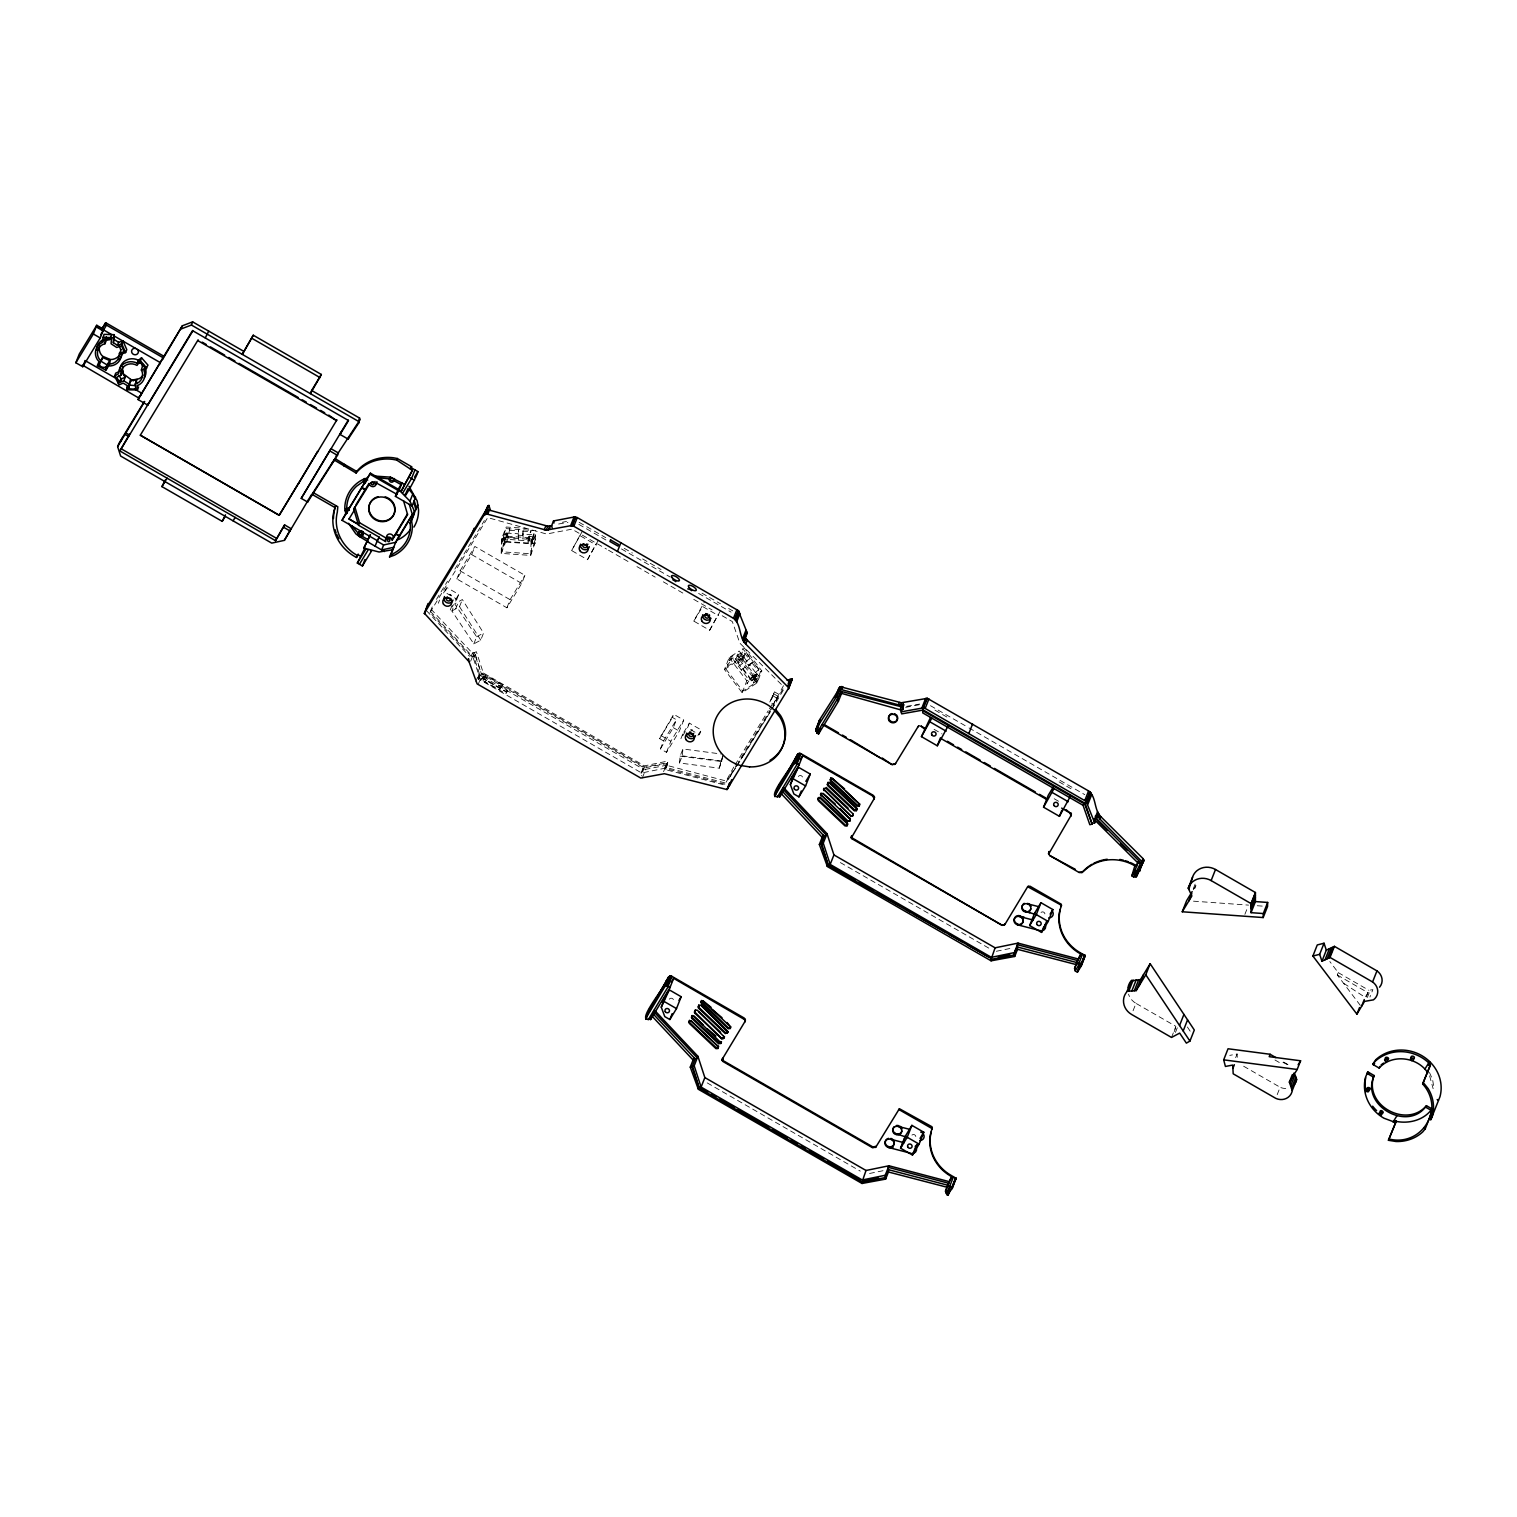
<?xml version="1.0" encoding="UTF-8"?>
<svg xmlns="http://www.w3.org/2000/svg" width="1517" height="1517" viewBox="0 0 1517 1517"><rect width="100%" height="100%" fill="white"/><g stroke="black" fill="none" stroke-linecap="round" stroke-linejoin="round"><path stroke-width="0.75" stroke-dasharray="5 3.75" d="M518.416 540.204L518.662 529.471L518.018 535.16L522.55 535.463L523.1 534.079L535.558 534.913L535.444 541.36L533.737 545.722L533.965 534.989L535.691 530.628M501.52 538.914L535.444 541.36L530.722 555.393L501.198 553.402L501.52 538.914L506.204 527.025L526.646 528.409M502.563 541.834L503.834 534.572L507.797 534.837L507.702 539.142L503.739 538.876L502.563 541.834L532.088 543.826L533.339 536.563L529.376 536.297L528.2 539.275M503.587 545.305L503.644 543.162L502.43 548.282L505.938 539.369M503.739 538.876L503.834 534.572M504.213 543.731L504.459 532.998L506.204 527.025M501.198 553.402L505.882 541.512L506.071 532.922L504.365 537.283L508.328 537.549L509.636 528.674L506.659 536.203L506.545 542.1L508.328 537.549M522.55 535.463L523.194 529.793L522.967 540.507M528.238 537.663L528.106 543.56L531.197 530.135L528.238 537.663L506.659 536.203M529.376 536.297L529.281 540.602L533.244 540.867M530.722 555.393L531.045 540.905L534.913 531.083M531.671 539.312L531.348 553.8L501.824 551.809L502.146 537.321L532.183 539.54L533.339 536.563M532.088 543.826L532.183 539.54M722.964 756.395L719.286 768.19L679.464 762.975L680.109 756.111L682.915 748.981L720.935 753.968M679.464 762.975L682.271 755.845L682.915 748.981M719.286 768.19L723.173 754.271M533.775 543.579L535.463 539.218L523.005 538.364M742.989 668.618L750.441 678.402L746.933 683.977L750.441 678.402L756.812 674.193L749.341 664.408L748.791 665.792L746.08 662.227L746.629 660.843L739.139 651.021L729.146 657.62L724.462 669.509L742.154 692.719L757.154 682.802L761.837 670.931L744.145 647.721L738.002 663.062L743.008 659.762L745.966 652.234L758.898 669.187L755.94 676.715L750.934 680.014L752.735 675.463L758.898 669.187M724.861 784.156L664.598 768.285L641.653 772.987L480.491 680.09L473.551 658.814L429.975 612.565L432.781 605.435M438.318 603.235L439.57 600.068M456.864 599.158L458.741 594.399L446.832 587.553L444.974 592.294L456.864 599.158L454.645 602.799M456.864 578.944L460.068 570.828L474.878 546.461L524.901 575.303L521.715 583.419L506.906 607.786L456.864 578.944L471.673 554.577L474.878 546.461M452.085 605.34L450.227 610.099L453.545 604.619M473.816 643.891L476.622 636.761L454.721 603.861L462.344 599.537L483.563 633.025L480.756 640.155L473.816 643.891L451.914 610.991L454.019 605.643M455.726 608.829L458.532 601.699M451.914 610.991L459.518 606.667L462.344 599.537M504.27 541.569L505.976 537.227L518.473 538.061M506.64 537.814L507.797 534.837M518.018 535.16L518.567 533.775L504.459 532.998M471.218 656.178L472.47 653.012L474.574 651.95L481.458 674.098L644.194 767.905L667.461 763.468L667.404 761.155L644.46 765.857L483.297 672.96L476.357 651.684L474.252 652.746L481.458 674.098L483.297 672.96L480.491 680.09M470.649 661.222L473.228 654.68L472.47 653.012M430.392 611.332L472.697 656.709L474.574 651.95M473.551 658.814L476.357 651.684M475.769 681.778L479.201 673.055L473.228 654.68M478.026 678.535L479.201 673.055M478.386 679.047L479.922 674.439L481.761 673.301L644.497 767.109L667.764 762.672L665.944 769.745L725.145 785.142M478.613 679.294L479.732 674.174M478.822 679.502L480.32 674.932M506.906 607.786L510.11 599.67L524.901 575.303M535.558 534.913L533.832 539.275L529.907 539.009M478.139 684.641L481.572 675.918L480.548 675.16M481.439 679.692L482.065 678.118L506.431 692.15L505.806 693.724L481.439 679.692L483.183 676.279L487.204 678.611L484.985 682.252L499.681 689.742L502.449 684.717L485.592 675.008L482.823 680.033L484.985 682.252M483.183 676.279L482.558 677.871L506.906 691.904L505.806 693.724M482.823 680.033L485.592 675.008M499.681 689.742L500.231 688.358L483.373 678.649M502.449 684.717L501.899 686.101L499.112 685.456L496.893 689.116M506.906 691.904L507.531 690.33L499.112 685.456M598.248 540.355L587.515 559.697L571.644 550.557L580.177 534.856M571.644 550.557L582.376 531.215M587.515 559.697L596.029 543.996M720.385 610.915L709.653 630.257L693.781 621.098L704.514 601.775M641.046 773.196L642.772 768.835L481.572 675.918M641.653 772.987L644.46 765.857L641.634 775.889M642.298 778.031L645.73 769.328L667.821 764.985M663.555 740.922L659.592 738.627L673.7 714.298L683.731 720.063L679.351 731.156L666.494 752.337L660.426 748.848L663.555 740.922L676.43 719.741L672.448 717.465L673.7 714.298M709.653 630.257L718.167 614.556M660.426 748.848L673.301 727.667L676.43 719.741M666.494 752.337L670.855 741.244L683.731 720.063M664.598 768.285L667.404 761.155M663.574 771.679L666.153 765.137M667.764 762.672L665.887 767.431L726.776 783.379M682.745 734.057L680.868 738.817L685.305 731.535M689.382 723.135L687.523 727.876L699.413 734.74L701.29 729.98L689.382 723.135L683.845 732.237M731.061 659.573L732.768 655.211L740.258 665.034M753.323 683.143L754.48 680.166L752.11 677.037L755.75 674.648L758.121 677.777L756.964 680.735L753.323 683.143L735.631 659.933L736.807 656.956L740.429 654.567L742.818 657.676L741.642 660.654L737.414 655.382L739.139 651.021M740.429 654.567L739.272 657.525L735.631 659.933M729.241 660.767L741.054 652.974L742.78 648.612L750.251 658.435L746.08 662.227M740.087 658.018L757.779 681.228L742.78 691.126L725.088 667.916L743.444 656.102L745.966 652.234M748.791 665.792L752.982 662L760.472 671.822L758.747 676.184L748.753 682.783M742.154 692.719L746.819 680.83L748.639 679.635L730.947 656.425L727.439 665.337L730.435 661.165L728.615 662.36M752.356 680.356L754.082 675.994M720.158 763.525L722.263 758.178M754.575 677.606L755.75 674.648M755.087 678.554L756.812 674.193M737.224 765.402L770.465 711.17M772.305 695.469L776.268 697.763L773.689 704.305L769.726 702.03L774.504 691.847L778.468 694.141L775.908 700.664L771.944 698.37L774.504 691.847M783.474 685.703L770.333 709.823L738.381 762.065M1133.066 1010.758L1135.986 1003.363A16.023 14.886 21.5 0 1 1128.496 994.128M1193.291 888.753L1195.472 883.216L1196.249 884.847L1194.789 888.545M1171.522 1037.457L1175.884 1026.364L1135.986 1003.363M1174.215 1031.636L1175.675 1027.938M1175.447 1032.432L1177.628 1026.895M1244.888 914.353L1247.808 906.957M1235.653 1057.69L1237.113 1053.993L1229.775 1055.377M1277.2 1094.648L1280.12 1087.253A11.908 11.055 21.5 0 0 1287.25 1088.353M1360.351 1005.43L1337.292 974.995L1338.241 972.625L1329.84 961.55M1366.248 997.029L1368.903 990.298L1372.866 989.634L1369.946 997.01M1367.348 997.465L1370.268 990.07M436.46 599.386L447.515 581.201M454.891 569.065L484.359 520.578M429.975 612.565L487.697 517.6L546.556 534.022L571.966 529.168L606.478 549.059M443.514 593.014L446.832 587.553M455.422 599.879L458.741 594.399M506.431 692.15L507.531 690.33M693.781 621.098L702.636 606.535L718.508 615.674M659.592 738.627L672.448 717.465M697.953 735.461L701.29 729.98M775.908 700.664L784.118 687.163M776.211 702.049L785.123 687.106M1193.253 889.777L1196.249 884.847M769.726 702.03L771.944 698.37M733.83 766.995L726.112 780.99L665.849 765.118L665.944 769.745M735.043 764.985L768.228 710.733M769.46 708.723L773.158 702.693M726.093 782.165L737.148 764.075M771.679 709.197L775.301 703.281L771.357 709.994M743.558 755.39L761.686 725.79M762.899 723.818L770.162 711.966M729.924 776.628L734.987 768.607M736.257 766.616L743.88 754.594M728.331 779.416L735.954 767.412M724.462 669.509L739.462 659.592L757.154 682.802M742.818 657.676L739.177 660.085L736.807 656.956M738.438 666.247L750.251 658.435M741.168 669.812L752.982 662M760.472 671.822L761.837 670.931M754.48 680.166L758.121 677.777M476.622 636.761L483.563 633.025M472.697 656.709L474.802 655.647L431.226 609.398M996.366 951.273L1012.256 948.03M869.544 1173.475L883.159 1170.688M905.668 707.339L919.511 704.684M558.635 524.01L567.946 522.303M562.257 522.265L566.524 521.507M906.635 706.353L919.624 704.059M645.73 769.328L642.772 768.835M506.166 528.637L533.605 530.495M509.598 530.286L518.112 530.874M522.644 531.178L531.178 531.746M505.882 541.512L535.406 543.503M1193.5 901.174L1248.529 905.118M1257.252 905.744L1263.433 906.18M682.271 755.845L722.092 761.06M680.109 756.111L720.366 761.401M1282.984 1062.393L1289.298 1065.56M930.49 705.708L967.031 726.776M969.06 727.951L1084.769 794.643M934.984 710.165L946.873 717.029M1059.094 781.881L1070.983 788.726M579.172 522.341L605.776 537.701M624.208 548.32L632.399 553.041M642.639 558.939L661.071 569.558M702.011 593.166L720.442 603.785M728.634 608.507L732.73 610.858M578.849 524.389L607.255 540.754M621.477 548.945L670.192 577.029M698.597 593.412L731.08 612.128M934.055 729.317L941.981 733.887M1054.201 798.738L1060.136 802.171M608.507 550.235L628.815 561.935M636.931 566.618L655.192 577.143M663.327 581.826L683.617 593.526M693.762 599.367L712.042 609.891M722.187 615.75L732.332 621.591L739.86 643.189L751.332 654.586M580.518 535.975L596.371 545.115M1338.241 972.625L1368.903 990.298M1337.292 974.995L1367.974 992.687L1365.129 997.352L1343.474 983.149M773.423 693.648L777.387 695.943M471.673 554.577L521.715 583.419M460.068 570.828L510.11 599.67M1283.61 1062.052L1289.374 1065.37M1274.963 1059.985L1280.746 1063.322M673.301 727.667L679.351 731.156M1243.637 1066.223L1280.12 1087.253M660.843 735.461L670.855 741.244M840.361 862.585L991.359 949.604M707.206 1082.891L860.253 1171.105M752.982 656.216L782.469 685.532M485.042 676.392L487.204 678.611M426.524 610.706L469.474 656.292M744.619 653.125L749.72 659.819M752.432 663.403L757.533 670.097M741.054 652.974L743.444 656.102M756.376 673.055L758.747 676.184M743.008 659.762L755.94 676.715M752.735 675.463L756.964 680.735M729.146 657.62L746.819 680.83M1187.394 1027.009L1190.731 1032.034M459.518 606.667L480.756 640.155M1429.45 1072.481L1432.617 1079.592L1433.774 1087.139M1429.621 1075.856L1433.148 1088.732M1237.113 1053.993L1237.284 1057.311M690.842 730.132A2.294 2.124 21.5 0 1 692.567 729.961M449.43 594.285A2.294 2.124 21.5 0 1 451.421 595.441M449.639 594.702A4.589 4.267 21.5 0 1 450.739 595.176M798.378 776.533A2.294 2.124 21.5 0 1 801.716 776.021A2.294 2.124 21.5 0 1 802 779.264M1041.041 912.419A2.294 2.124 21.5 0 1 1044.872 914.618M911.945 1135.076A2.294 2.124 21.5 0 1 915.566 1137.788M669.3 999.21A2.294 2.124 21.5 0 1 672.391 998.527A2.294 2.124 21.5 0 1 673.264 1001.485"/><path stroke-width="1.5" d="M1251.051 912.665L1251.051 903.582L1255.412 892.508L1215.496 869.506A16.023 14.886 21.5 0 0 1199.094 869.241L1197.141 870.549A16.023 14.886 21.5 0 0 1192.969 876.049L1188.247 888.241L1191.888 895.94L1182.255 911.774L1263.187 917.557L1267.548 906.483L1267.662 902.444L1255.412 901.572L1251.051 912.665L1263.301 913.537L1267.662 902.444M1255.412 901.572L1255.412 892.508M932.045 1129.103L931.647 1126.581L899.391 1108.718L875.859 1147.061L872.635 1147.781L723.021 1061.54L722.301 1059.094L745.169 1021.188L744.809 1019.708L673.624 978.313L671.216 982.295M950.476 1186.427L946.456 1192.741L947.12 1195.131L952.335 1188.039L950.476 1186.427L946.153 1193.538L945.489 1191.167L951.424 1176.528A41.149 38.209 21.5 0 1 930.869 1132.763L932.31 1127.34M1061.141 906.445L1060.421 904.72L1027.673 886.705L1029.967 886.193L1060.724 903.923L1061.483 905.497L1059.947 910.105A41.149 38.209 21.5 0 0 1080.521 953.871L1074.567 968.491L1075.231 970.88L1079.554 963.75L1081.261 966.026L1077.298 972.302L1075.231 970.88M138.559 386.949L137.383 389.907L127.011 389.831L127.087 385.47L123.18 383.118L119.084 384.863L114.552 376.121L115.728 373.144L119.805 371.267M122.934 340.832L126.783 349.612L125.608 352.57L121.398 354.144A13.122 12.174 21.5 0 1 108.579 366.014L105.868 370.129L97.24 365.768L98.984 361.653L97.24 359.472A13.122 12.174 21.5 0 1 101.753 342.823L104.028 334.347L114.287 334.688L113.339 342.671L117.454 345.326L121.777 343.809L122.934 340.832L118.629 342.349L117.454 345.326M788.764 687.846L726.984 789.561L664.37 773.708L640.781 778.069L477.115 683.864L469.037 661.734L424.362 613.247L483.733 515.571L486.616 513.941L546.234 530.154L570.601 525.735L573.843 526.285L733.488 618.31C741.434 624.245 738.741 637.178 745.757 644.061L788.764 687.846L792.158 678.839L790.054 679.009L788.176 683.769M788.119 686.575L792.158 678.839M839.811 695.639L842.163 691.809L838.408 701.309L818.554 733.963L816.904 733.014L819.73 719.608L840.57 686.784L901.307 702.769L927.342 698.332L1088.58 790.945C1096.526 796.861 1093.814 809.794 1100.849 816.677L1143.022 858.603L1143.723 861.334L1139.893 867.383M1263.187 917.557L1263.301 913.537M137.023 379.459L135.241 384.029L135.847 389.3L128.68 388.75L130.633 379.402M128.68 388.75C127.068 381.791 135.449 375.723 137.061 383.611M645.616 1018.666L665.11 986.164L668.523 986.088L669.869 987.832L650.584 1019.557L648.518 1019.026C635.376 1021.263 671.367 978.977 668.447 977.157L671.955 976.379L744.24 1018.059L745.131 1021.15M774.694 796.008L794.187 763.506L797.62 763.411L798.966 765.156L779.681 796.899L777.595 796.368C763.658 799.478 801.279 755.618 797.544 754.499L801.033 753.721L873.318 795.382L873.925 799.307L874.55 797.392M840.57 686.784L836.815 696.284L815.994 729.108L816.374 731.649M851.132 837.308L851.682 835.639L852.099 838.863L1002.301 925.351L1004.937 924.403L1027.673 886.705M874.171 798.776L873.015 796.178L802.702 755.656L800.293 759.619M1048.531 853.445L1049.157 851.454L1048.55 853.768L1049.84 855.607L1078.966 872.408L1081.905 872.692L1084.883 870.056A41.85 38.854 21.5 0 1 1134.868 865.809L1131.834 875.783L1133.749 877.073L1140.765 862.718L1095.843 817.815L1098.915 814.288M1128.041 987.757L1128.098 987.188A16.023 14.886 21.5 0 1 1131.037 980.968L1140.537 979.546L1150.151 963.712L1194.315 1030.005L1189.935 1041.098L1186.37 1043.127L1179.676 1033.096L1171.522 1037.457L1131.606 1014.456A16.023 14.886 21.5 0 1 1123.49 1000.575L1123.737 998.281A16.023 14.886 21.5 0 1 1126.676 992.061L1131.853 980.134M657.79 995.797L666.039 983.528L666.38 980.778M786.887 773.139L795.117 760.87L795.458 758.121M345.573 514.111L346.085 508.612M345.857 509.124C349.536 513.694 343.847 514.965 346.445 508.195M359.472 534.496L358.846 536.089L359.074 531.898L359.946 534.856L362.677 534.61L362.639 531.576L362.411 535.766L359.32 536.449L355.869 533.87L348.512 523.289M375.097 481.496L373.94 482.918L371.987 481.78M688.68 1022.155L691.107 1020.903L717.92 1046.275L717.958 1048.475L715.986 1048.645L689.173 1023.254L689.458 1020.277L689.495 1022.477L716.308 1047.849L718.186 1046.616M691.43 1017.376L692.207 1015.499L691.923 1018.476L718.736 1043.867L721.277 1042.577M723.381 1038.728L723.666 1036.301L697.175 1010.132L695.203 1010.303L694.938 1013.28L721.751 1038.671L724.424 1037.021M694.502 1012.579L694.957 1010.625M697.991 1007.041L699.09 1004.937L698.787 1007.345L725.6 1032.736C729.222 1030.783 728.482 1032.641 725.297 1033.532L698.484 1008.141L698.749 1005.164M700.854 1002.32L701.631 1000.443L701.347 1003.42L728.16 1028.81L730.379 1028.317L730.094 1026.44L703.281 1001.068L701.309 1001.239L728.463 1028.014L730.53 1027.142M817.777 799.497L818.535 797.62L820.507 797.449L847.32 822.821L847.358 825.02L845.386 825.191L818.573 799.8L818.232 798.416L820.204 798.245L847.017 823.617L847.036 825.798L845.083 825.988L818.27 800.597L818.535 797.62M820.564 794.301L847.832 821.19L849.785 821.019L849.767 818.839L822.954 793.448L820.564 794.301L821.323 793.391M820.583 795.117L821.038 793.144M823.56 789.124L850.828 816.013L852.782 815.824L852.763 813.643L825.95 788.271C822.878 788.821 824.224 787.323 823.579 789.921M827.068 784.365L829.496 783.113L856.309 808.504L856.346 810.685L854.374 810.855L827.561 785.484L827.846 782.507L829.799 782.336L856.612 807.708L856.65 809.888L854.697 810.078L827.865 784.687L827.846 782.507M829.932 779.643L832.359 778.392L859.172 803.782L859.21 805.963L857.238 806.134L830.425 780.762L831.126 778.202M859.437 804.105L857.56 805.356L830.747 779.966L830.709 777.785M1373.378 1077.544C1365.129 1106.481 1407.188 1128.269 1426.454 1105.684L1432.901 1109.401L1425.259 1128.819L1422.737 1131.891A38.399 35.65 21.5 0 1 1396 1141.505L1388.434 1140.291L1396.228 1121.215L1388.434 1140.291M948.599 1183.241L888.336 1167.35L888.431 1171.996L885.625 1179.107L862.016 1183.469L862.32 1181.231L878.59 1178.14M1077.696 960.583L1017.414 944.693L1017.509 949.32L1014.702 956.45L991.094 960.811L991.397 958.573L828.339 865.562L821.152 844.211L824.281 836.284L781.976 790.907M1061.179 906.294L1061.464 904.834M901.136 711.833L923.606 707.851L922.696 712.876L1083.062 805.299L1089.832 824.717L1092.126 824.091L1085.053 803.27L923.303 710.032L901.667 713.881L901.136 711.833L903.942 704.703L898.405 704.817L839.622 689.154L841.537 693.383L900.396 709.804L902.843 709.33L903.298 702.618M1071.059 815.539L1070.376 813.226L1061.653 808.106M1060.269 909.309A41.149 38.209 21.5 0 0 1080.825 953.074L1085.148 955.71L1082.626 960.451M1188.247 888.241L1188.607 887.142A16.023 14.886 21.5 0 1 1192.779 881.642L1194.732 880.315A16.023 14.886 21.5 0 1 1211.135 880.581L1251.051 903.582M490.503 510.47L488.91 505.445L427.927 605.188M649.636 1008.122L649.94 1010.587M778.714 785.465L779.036 787.911M797.316 755.58L776.23 791.798L797.544 754.499L795.117 760.87M666.039 983.528L668.238 978.256M375.495 476.129L390.324 477.153L402.005 483.013L399.18 490.143L409.969 501.179L413.724 509.674L414.35 513.58L411.562 520.71L412.34 525.792A36.92 34.284 21.5 0 1 394.496 555.165L389.528 556.948L393.51 553.534A34.967 32.464 21.5 0 0 410.386 525.735L410.007 523.251L417.782 504.858M389.528 556.948L396.677 540.128L412.074 514.813M391.083 554.407L393.87 547.258L381.658 549.95L383.63 544.963L395.842 542.271L413.762 512.651M96.14 326.857L103.023 330.839L100.217 337.969L82.752 366.716L75.85 362.753L79.282 354.03L96.766 325.283L102.208 328.43L101.582 330.004L105.678 322.704L163.874 356.248L138.142 399.597L147.737 405.134L192.887 330.82L348.531 420.55L340.092 434.469L348.133 439.096L358.808 422.864L359.605 418.104L311.649 390.476L321.357 374.471L253.263 335.219L242.284 354.371L253.263 335.219M75.85 362.753L93.333 333.987L96.766 325.283M82.752 366.716L84.857 361.368M102.132 329.094L102.758 327.501M102.758 342.463L103.914 339.486L102.909 339.846A13.122 12.174 21.5 0 0 96.576 350.275M109.945 359.472C111.632 370.85 94.775 368.764 100.748 360.781A11.074 10.278 21.5 0 1 102.777 344.53L104.995 343.733L106.797 339.163M98.87 365.009L102.606 357.538L109.565 360.458L105.545 368.384M101.184 361.103L102.985 356.552M110.532 337.589L111.708 334.612L103.592 329.929M113.339 342.671L114.287 334.688M113.187 339.106L114.363 336.129L122.668 340.927L121.493 343.904M105.792 367.91L107.195 364.345M105.868 370.129L107.517 366.223L106.361 369.181M121.91 344.131L123.086 341.173L160.328 362.639L159.702 364.213M108.162 364.023L108.56 364.08A11.074 10.278 21.5 0 0 119.369 354.087L121.17 349.536M125.608 376.273L123.806 380.843L119.71 382.531L116.619 377.316L121 375.135L122.801 370.565M118.288 383.327L119.464 380.369M119.71 382.531L121.113 378.966L125.209 377.278L122.612 372.898L122.593 369.238A10.998 10.221 21.5 0 1 122.915 366.583M120.203 382.284L121.607 378.719M123.73 375.439L123.01 371.912M127.03 388.371L128.205 385.413M130.424 380.464L139.071 378.738A10.998 10.221 21.5 0 0 142.996 375.097M114.552 376.121L118.554 373.713A13.255 12.307 21.5 0 1 134.918 362.279L137.175 363.227L138.35 360.269L141.555 357.803L147.983 365.123L144.324 371.381A13.255 12.307 21.5 0 1 138.426 385.147L137.194 385.602L137.383 389.907M127.011 389.831L128.186 386.854M137.175 363.227L140.379 360.762L141.555 357.803M133.249 380.919L133.648 379.933M142.807 366.374L141.081 362.582M136.075 380.653L136.454 379.667M142.503 365.673L142.845 364.782L141.365 370.034L142.181 371.855A10.998 10.221 21.5 0 1 137.27 383.289L135.241 384.029M144.058 370.793L145.499 368.403A13.255 12.307 21.5 0 1 144.324 377.809M192.621 330.459L119.881 450.966L275.525 540.678L284.608 524.92L290.999 528.618L284.381 540.355L271.733 543.124L120.62 456.029L117.643 446.662L118.895 443.495L144.115 401.872M120.829 441.39L122.081 438.223M138.142 399.597L139.412 396.449M117.643 446.662L144.703 401.436M141.081 394.78L141.707 393.187L134.406 388.978M119.881 450.966L129.609 434.127M147.737 405.134L148.363 403.56M162.622 359.415L182.381 325.776L192.64 321.869L243.535 351.204M140.322 435.208L279.261 515.306L140.322 435.208L198.139 339.808M181.149 328.942L191.407 325.036L192.64 321.869M208.72 331.142L205.25 337.95M225.256 516.33L222.203 521.355L161.94 486.616L165.22 480.093M222.203 521.355L225.483 514.832M311.649 390.476L310.397 393.643L321.357 374.471M298.735 483.24L317.717 451.421L279.261 515.306M275.525 540.678L284.608 524.92M284.381 540.355L311.402 494.751M301.238 498.372L330.934 448.672L338.405 452.976L337.457 455.347L307.648 502.051L301.238 498.372L348.265 420.152M328.772 415.108L336.622 420.607L197.817 340.604M307.648 502.051L308.577 499.681M312.521 494.144L313.128 492.551L337.798 506.735L337.324 512.12A41.149 38.209 21.5 0 0 353.366 553.003L357.595 555.696L358.221 554.103L356.514 557.479A42.893 39.821 21.5 0 1 335.048 507.607L312.009 494.333L334.062 459.898L356.078 473.001A42.173 39.158 21.5 0 1 392.543 459.329L396.677 460.068L412.396 470.365L401.171 491.28L399.18 490.143L395.406 496.343L412.112 505.976L415.544 497.254M340.092 434.469L341.022 432.08M332.09 463.576L332.716 462.002M333.437 461.49L334.062 459.898M348.133 439.096L349.081 436.725M358.808 422.864L359.605 418.104M343.847 465.947L344.473 464.373L334.688 458.324M335.048 507.607L335.674 506.033A42.893 39.821 21.5 0 0 333.475 518.53M356.078 473.001L356.704 471.427A42.173 39.158 21.5 0 1 393.168 457.736L397.302 458.494L411.6 466.724L410.974 468.317M375.116 546.177L377.297 540.64L342.102 520.35L342.728 518.757L370.432 473.19L398.212 489.214L395.406 496.343M345.497 512.348L346.123 510.774M345.857 512.803L346.483 511.229M346.331 513.163L346.957 511.589M345.231 510.717L348.626 507.702L349.384 510.338M346.881 513.41L347.507 511.817M349.005 518.985L358.126 524.237L349.005 518.985L354.106 510.603M342.102 520.35L370.432 473.19M358.543 525.261L353.802 509.257L354.807 506.716L359.529 522.72L358.543 525.261L379.345 537.265L377.088 541.19L383.63 544.963M353.802 509.257L369.427 484.056A3.432 3.186 21.5 0 0 373.58 486.578A3.432 3.186 21.5 0 0 376.026 482.785L397.283 494.504M358.164 534.534L359.434 531.462M358.24 535.103L358.865 533.51M358.221 533.984L359.889 531.14M358.486 535.634L359.112 534.041M359.264 532.714L360.439 530.931M359.946 534.856L359.32 536.449L368.593 542.081M359.813 532.524L361.615 530.988M359.87 536.677L360.496 535.084M362.013 533.15L362.165 531.215M360.458 536.771L361.084 535.179M361.046 536.715L361.672 535.141M362.373 533.605L362.999 532.031M361.596 536.525L362.222 534.932M362.62 534.136L363.246 532.562M363.322 533.112L362.051 536.203L367.569 539.369M362.411 535.766L363.265 533.662M396.677 460.068L397.302 458.494M371.608 550.842L362.411 565.993L357.329 563.054L364.971 548.016M392.334 549.799L379.079 552.017L363.815 548.073L370.413 534.724L363.815 548.073L365.787 549.211L357.329 563.054M362.411 565.993L364.99 559.451M401.171 491.28L412.396 470.365M410.424 469.227L411.6 466.724M414.937 469.872L411.505 478.595L402.82 492.873M408.111 488.455C397.833 510.167 417.725 475.447 417.915 471.597L411.05 467.634M379.136 537.814L385.735 541.645A3.432 3.186 21.5 0 1 387.575 537.208A3.432 3.186 21.5 0 1 392.069 539.73L407.485 513.865M392.126 540.242L407.618 514.623L403.484 500.61M409.969 501.179L412.776 494.049L409.287 489.707M424.381 613.475L428.078 603.501M424.419 613.683L427.851 604.98M470.706 536.999L474.138 528.276M483.733 515.571L487.621 506.261M484.473 514.718L488.209 505.787M485.118 514.32L488.55 505.597M485.478 514.168L488.91 505.445M485.838 514.054L487.393 510.091L489.365 510.129L547.789 526.19L551.638 525.678L553.515 520.938L574.033 517.013L577.275 517.581L738.267 610.592L747.274 632.968L743.842 641.672M486.217 513.979L487.791 510.015M486.616 513.941L488.171 509.977M487.014 513.941L488.569 509.996M487.791 514.092L489.365 510.129M467.919 660.255L468.544 658.662L469.037 661.734M544.243 529.831L545.817 525.868M546.234 530.154L547.789 526.19M548.206 530.002L549.761 526.039L549.95 528.144M570.601 525.735L574.033 517.013M571.7 525.659L575.133 516.937M571.985 525.678L575.417 516.975M572.25 525.716L575.683 517.013M573.843 526.285L577.275 517.581M617.457 551.448L620.889 542.726M733.488 618.31L736.921 609.606M734.835 619.315L738.267 610.592M735.119 619.6L738.551 610.877M735.404 619.903L738.836 611.199M735.65 620.225L739.082 611.522M735.878 620.567L739.31 611.844M736.598 622.008L740.031 613.285M742.515 638.96L745.947 630.238M743.33 640.8L746.762 632.077M743.577 641.236L747.009 632.532M744.107 642.108L745.397 637.709M744.411 642.506L745.681 638.145M745.757 644.061L747.312 640.098L745.966 638.562M726.984 789.561L729.544 783.019M727.364 789.162L729.924 782.62M729.146 786.223L731.725 779.681M645.673 1019.102L649.371 1009.374M645.73 1019.31L648.536 1012.18M650.584 1019.557L653.713 1011.649M664.787 986.695L668.845 976.664M665.356 985.974L669.376 976.303M665.925 985.671L669.68 976.171M666.247 985.576L670.002 976.076M666.57 985.538L670.324 976.019M666.911 985.519L670.666 976.019M775.054 711.075L775.68 709.482L780.497 715.474A36.199 33.602 21.5 0 1 770.029 760.301M667.252 985.557L670.988 976.038M667.575 985.633L671.329 976.114M668.201 985.898L671.898 976.36M661.279 1007.212L665.337 996.916L662.019 1002.377L662.645 1000.803L669.281 989.861L681.171 996.726L676.506 1008.596L669.85 1019.538L664.787 1016.618L661.279 1007.212L669.281 989.861M787.93 685.987L789.485 682.024L747.312 640.098M669.869 987.832L673.624 978.313M788.669 687.277L789.485 682.024M788.404 689.23L792.177 679.426M669.85 1019.538L672.202 1013.603M774.808 796.653L778.449 786.716M691.657 1018.154L691.904 1016.295L693.857 1016.125L721.125 1043.013L719.058 1043.07L691.809 1016.978M691.107 1020.903L717.92 1046.275M694.483 1011.782L695.203 1010.303M694.672 1012.958L694.748 1011.384M694.9 1011.099L695.544 1010.075M779.681 796.899L782.791 788.973L826.386 835.222L822.157 837.346L781.274 793.675M694.938 1013.28L694.976 1012.161M693.857 1016.125L702.959 1024.734M793.865 764.037L797.942 754.006M794.434 763.298L798.454 753.627M795.022 763.013L798.757 753.494M795.325 762.918L799.08 753.418M795.667 762.861L799.402 753.361M727.231 1031.162L700.721 1004.994L727.496 1031.484M795.989 762.861L799.743 753.361M796.33 762.899L800.085 753.38M796.672 762.956L800.407 753.456M703.281 1001.068L711.037 1007.307M797.278 763.222L800.976 753.702M790.357 784.554L794.415 774.258L791.097 779.719L791.722 778.145L798.359 767.204L810.268 774.068L805.584 785.939L798.928 796.88L793.865 793.96L790.357 784.554L798.359 767.204M798.966 765.156L802.702 755.656M815.729 729.886L819.73 719.608M815.729 730.417L819.445 720.651M815.881 730.947L819.54 721.182M816.013 731.213L819.768 721.694M818.554 733.963L820.811 728.255M712.213 1009.507L722.016 1017.717M835.09 697.687L838.825 688.187M835.545 697.099L839.565 687.334M862.016 1183.469L698.351 1089.282L690.273 1067.134L694.028 1057.633M836.132 696.625L839.868 687.125M836.455 696.436L840.209 686.936M840.001 689.04L840.93 686.67M840.38 688.965L841.309 686.594M949.263 1185.611L888.393 1169.664L885.264 1177.59L861.997 1182.027L699.261 1088.22L692.074 1066.868L695.184 1058.942L652.879 1013.584M840.778 688.946L841.707 686.556M707.263 1028.81L715.967 1035.94M841.177 688.946L842.106 686.575M798.928 796.88L801.279 790.945M841.954 689.078L842.883 686.708M952.145 1176.87L949.225 1181.648L888.962 1165.777L885.226 1175.277L862.282 1179.979L701.101 1087.082L694.179 1065.806L697.915 1056.306L654.339 1010.057M690.273 1067.134L692.378 1066.072L699.261 1088.22L701.101 1087.082L704.855 1077.582L697.915 1056.306M717.958 1048.475L718.66 1046.199M720.67 1041.496L720.935 1041.819M721.751 1038.671L695.241 1012.503M722.13 1038.842L724.026 1037.704M720.708 1043.677L721.485 1041.819M723.666 1036.301L724.102 1037.021M723.969 1038.178L724.481 1036.623M820.754 795.496L820.83 793.922M727.25 1033.342L728.027 1031.484M730.094 1026.44L727.041 1022.477M821.019 795.818L821.057 794.699M823.75 790.3L823.826 788.726M730.113 1028.621L730.891 1026.762M822.954 793.448L835.222 803.991M824.015 790.622L824.053 789.504M831.961 778.24L844.59 788.878M722.054 1059.966L722.604 1058.297L723.325 1060.743L872.958 1146.985L876.162 1146.283L875.48 1147.516M722.13 1060.421L722.395 1059.397M722.32 1060.857L722.528 1059.852M744.961 1019.974L745.131 1018.912M745.435 1019.765L744.847 1021.965L745.397 1020.638M991.094 960.811L827.429 866.605L819.351 844.476L823.105 834.976M820.868 844.229L823.105 838.541M1081.242 954.212L1078.322 958.991L1018.04 943.119L1014.304 952.619L991.359 957.322L830.178 864.425L823.257 843.149L827.012 833.648L783.417 787.399M845.765 791.097L859.172 803.782M819.351 844.476L821.456 843.414L828.339 865.562L830.178 864.425L833.933 854.924L827.012 833.648M847.832 821.19L821.323 795.022M848.231 821.361L850.051 820.716M847.036 825.798L847.813 823.94M849.767 818.839L840.02 808.523M850.828 816.013L824.319 789.826M850.013 819.161L850.07 818.042M851.227 816.184L853.047 815.52M849.463 821.247L850.108 820.223M852.763 813.643L853.028 813.984M856.346 810.685L857.105 808.826M898.405 704.817L899.334 702.447M859.21 805.963L859.968 804.105M879.841 757.628L850.373 739.67M901.307 702.769L900.396 709.804M851.284 837.991L874.247 798.511M851.397 838.199L851.473 836.739M852.099 838.863L851.72 837.403M874.039 797.316L874.209 796.254M874.209 797.885L874.456 796.804M918.468 725.998L895.182 764.113L891.655 764.435L882.135 757.969M892.375 764.739L895.637 763.563M894.575 764.53L895.201 763.544M921.938 707.851L925.673 698.351M923.038 707.775L926.792 698.275M923.322 707.813L927.342 698.332M1092.43 823.295L1094.667 822.916L1086.172 801.431L925.18 708.42L928.935 698.92M918.392 726.662L919.207 725.676M924.574 729.089L920.8 725.941L924.877 728.293M948.504 725.259L937.297 745.776L921.445 736.636L930.547 717.465M921.445 736.636L931.855 718.091M937.297 745.776L940.426 737.85M968.813 733.564L972.549 724.064M888.962 1165.777L866.017 1170.479L862.32 1181.231M898.595 1109.363L932.121 1128.629M907.375 1137.541L895.295 1133.427A4.589 4.267 21.5 0 1 894.253 1126.619M893.342 1141.315A4.589 4.267 21.5 0 0 887.123 1139.532A4.589 4.267 21.5 0 0 885.549 1145.335A4.589 4.267 21.5 0 0 891.768 1147.136L892.698 1146.473A4.589 4.267 21.5 0 0 893.816 1142.358L893.703 1140.594A4.589 4.267 21.5 0 0 890.877 1138.414M901.155 1128.686L901.477 1127.889A4.589 4.267 21.5 0 0 899.733 1126.126M900.567 1148.198L905.251 1136.309L911.888 1125.367L923.796 1132.232L919.112 1144.121L912.457 1155.044L900.567 1148.198L907.204 1137.257L911.888 1125.367M900.927 1147.592L905.611 1135.721M1070.623 795.818L1059.435 816.336L1043.563 807.196L1048.247 795.306L1053.784 786.204M1043.563 807.196L1053.993 788.65M1001.713 925.105L852.421 838.086M1002.301 925.351L1004.937 924.403M912.457 1155.044L916.363 1145.145M914.41 1151.858L917.52 1143.932M1018.04 943.119L995.095 947.822L991.094 959.37L1014.342 954.933L1017.471 947.006L1078.359 962.954M1004.33 925.048L1004.88 924.062M1027.635 887.18L1028.279 886.137M1021.775 923.815A4.589 4.267 21.5 0 0 1022.894 919.7L1022.42 918.657A4.589 4.267 21.5 0 0 1016.2 916.856A4.589 4.267 21.5 0 0 1014.626 922.677A4.589 4.267 21.5 0 0 1020.846 924.46L1021.946 923.417A4.589 4.267 21.5 0 0 1023.046 919.302L1022.591 918.259A4.589 4.267 21.5 0 0 1019.803 916.154L1019.955 915.756A4.589 4.267 21.5 0 0 1014.437 918.6A4.589 4.267 21.5 0 0 1017.717 923.986L1017.566 924.384A4.589 4.267 21.5 0 0 1021.017 924.062M1059.435 816.336L1061.767 810.4M1036.452 914.884L1024.373 910.75A4.589 4.267 21.5 0 1 1024.259 903.317M1029.815 912.76L1025.321 911.622L1029.967 912.362M1048.626 854.09L1071.116 815.312M1048.74 854.393L1048.854 852.971M1049.84 855.607L1075.401 869.374M1025.17 912.02A4.589 4.267 21.5 0 0 1028.602 911.717L1029.531 911.053A4.589 4.267 21.5 0 0 1030.65 906.938L1030.403 905.63M1013.792 954.686L1016.049 948.997M1069.845 812.828L1066.072 809.661M1070.376 813.226L1070.812 816.108L1071.419 813.814M1070.926 814.003L1071.097 812.922M1034.329 913.651L1040.965 902.71L1052.874 909.574L1048.19 921.445L1041.534 932.386L1029.645 925.541L1034.689 913.044M1029.645 925.541L1036.301 914.599L1040.965 902.71M1084.845 800.445L1088.58 790.945M1086.172 801.431L1089.927 791.931M1086.475 801.716L1090.211 792.215M1090.476 792.519L1086.741 802.038L1083.062 805.299M1086.987 802.341L1090.742 792.841M1087.234 802.683L1090.97 793.182M1087.936 804.124L1091.69 794.624M1041.534 932.386L1043.886 926.451M1043.487 929.2L1046.616 921.274M945.489 1191.167L949.225 1181.648M949.471 1186.882L953.529 1176.585M1093.871 821.076L1097.606 811.576M1061.085 905.478L1061.236 904.379M947.973 1195.093L949.471 1191.281M948.106 1195.036L956.089 1178.538L951.747 1175.732A41.149 38.209 21.5 0 1 931.173 1131.966M1094.667 822.916L1098.422 813.415M1093.719 818.971L1137.959 862.945L1142.889 862.547L1099.92 819.066L1097.72 816.241L1098.668 813.852M952.012 1187.261L955.615 1177.628M952.278 1187.716L955.862 1177.894M1098.27 817.094L1099.199 814.724M952.183 1188.683L956.07 1178.368M1098.573 817.511L1099.503 815.141M1099.92 819.066L1100.849 816.677M1078.966 872.408L1082.55 871.744L1085.186 869.26A41.85 38.854 21.5 0 1 1092.183 864.197M1074.567 968.491L1078.322 958.991M1078.549 964.224L1082.607 953.928M1079.554 963.75L1077.487 963.712M1077.81 970.52L1080.18 964.755M1077.677 971.904L1080.919 962.859M1080.957 964.471L1084.712 954.97M1081.204 964.736L1084.826 955.084M1081.393 965.21L1085.11 955.539M1081.261 966.026L1085.167 955.881M1133.427 874.247L1138.584 861.372L1135.588 866.283M1133.749 877.073L1137.959 869.848L1140.082 869.677L1143.761 859.892M1142.073 860.973L1143.022 858.603M1134.052 876.276L1136.005 876.959L1139.153 869.279M1136.005 876.959L1138.888 870.739M1142.737 861.978L1143.666 859.608M1136.65 876.447L1143.856 860.461M1127.491 991.227L1128.781 991.17L1133.142 980.077M1128.781 991.17L1131.853 990.923L1136.214 979.83M1134.318 990.753L1138.679 979.66M1131.853 990.923L1136.157 990.62L1140.537 979.546M1139.172 985.69L1143.534 974.597M1136.157 990.62L1145.79 974.786L1150.151 963.712M1188.816 889.379L1192.609 877.148M1182.255 911.774L1186.635 900.681L1192.153 891.598M1188.892 900.87L1191.793 893.475M1211.135 880.581L1215.496 869.506M1179.562 1025.511L1183.924 1014.418M1183.184 1030.972L1187.564 1019.879M1251.051 904.17L1255.412 893.077M1251.051 906.332L1255.412 895.258M1251.051 908.626L1255.412 897.533M1290.645 1085.831L1295.025 1074.738L1296.637 1079.383L1292.275 1090.476A11.908 11.055 21.5 0 1 1275.759 1098.346L1233.188 1073.808L1232.733 1065.067L1225.414 1066.451L1223.688 1059.852L1228.049 1048.759L1270.127 1054.277L1275.911 1057.614M1232.904 1068.404L1234.364 1064.706M1270.127 1054.277L1269.198 1056.666L1300.6 1060.781L1297.168 1069.485L1289.355 1082.133L1292.275 1090.476M1376.962 970.88L1372.582 981.973A11.908 11.055 21.5 0 1 1373.454 999.855L1364.542 1001.391L1356.919 1014.133L1312.888 956.032L1317.268 944.939L1324.038 943.233L1326.313 950.173L1321.952 961.247L1330.03 957.436L1334.41 946.343L1376.962 970.88A11.908 11.055 21.5 0 1 1379.522 987.226M1321.952 961.247L1319.657 954.326L1324.038 943.233M1325.024 959.806L1329.404 948.713M1327.185 958.782L1331.547 947.689M1329.157 957.853L1333.538 946.76M1289.355 1082.133L1292.275 1074.738M1289.81 1083.403L1293.925 1073.107M1291.498 1088.258L1295.859 1077.165M1356.919 1014.133L1359.497 1007.591M1361.697 1006.055L1364.276 999.532M1367.784 1071.874L1367.158 1073.467L1373.606 1077.165L1374.231 1075.591L1367.784 1071.874L1365.603 1077.07A38.399 35.65 21.5 0 0 1383.94 1118.2L1395.45 1122.485M1368.429 1074.188L1369.055 1072.614M1427.838 1072.841C1417.618 1056.875 1391.942 1053.519 1379.143 1068.063L1372.695 1064.346L1375.824 1059.7A38.399 35.65 21.5 0 1 1421.657 1055.548A38.399 35.65 21.5 0 1 1439.993 1096.677L1430.796 1119.698L1429.526 1118.958L1433.413 1109.06M1373.966 1065.086L1374.592 1063.493M1379.143 1068.063L1379.768 1066.47M1429.621 1061.559L1424.861 1069.125M1429.526 1118.958C1434.627 1107.391 1431.214 1093.074 1422.643 1083.991L1430.436 1064.915L1428.995 1063.133A38.399 35.65 21.5 0 0 1375.217 1061.274L1372.695 1064.346M1422.643 1083.991L1430.436 1064.915M1374.231 1075.591C1359.877 1105.514 1408.269 1132.535 1426.454 1105.684M1389.193 1139.039C1409.919 1144.273 1429.45 1130.127 1431.631 1108.68M1430.796 1119.698L1432.351 1116.076A38.399 35.65 21.5 0 0 1428.142 1088.618L1423.42 1082.74M1139.741 871.365L1140.082 869.677M100.52 360.97L106.948 364.82M668.447 977.157L647.133 1014.456L667.821 978.73L666.304 981.252M795.401 758.576L796.918 756.073M102.208 328.43L105.678 322.704M100.71 334.669L106.512 325.131M163.874 356.248L182.381 325.776M161.94 486.616L167.079 478.158M233.087 520.862L235.173 517.411M279.583 514.51L299.058 482.463M317.413 452.199L336.926 419.811M355.983 504.782L368.953 483.43M359.434 564.267L368.157 549.913M408.983 486.293L417.194 500.951L418.559 509.94A36.92 34.284 21.5 0 1 413.932 527.101M414.558 477.096L417.915 471.597M377.297 540.64L379.345 537.265M777.292 797.146L797.62 763.411M816.904 733.014L837.763 698.408L836.815 696.284M648.195 1019.822L668.523 986.088M805.83 781.35L810.268 774.068M678.971 1000.367L681.171 996.726M1050.124 914.106L1052.874 909.574M920.06 1138.357L923.796 1132.232M1131.834 875.783L1134.83 870.872L1137.655 870.644M1393.08 1122.068L1396.929 1115.735M1394.294 1122.296L1395.052 1121.025M1428.938 1065.275L1429.716 1064.005M410.007 523.251L411.562 520.71M356.514 557.479L358.164 554.786L360.136 555.924M398.212 489.214L402.005 483.013L403.977 484.17M1298.116 1064.763L1300.6 1060.781M335.94 456.389L360.06 419.697M363.53 481.344L356.533 486.236A34.967 32.464 21.5 0 0 346.729 509.067L346.767 509.276M1381.134 1064.82L1383.637 1063.057M141.365 370.034C149.349 368.915 139.886 358.695 137.004 365.407A10.998 10.221 21.5 0 0 120.791 373.789L121 375.135M826.803 865.904L828.661 864.766M697.725 1088.561L699.565 1087.424M745.131 634.106L747.274 632.968M821.152 844.211L823.257 843.149M692.074 1066.868L694.179 1065.806M1326.313 950.173L1334.41 946.343M104.578 339.96L107.214 339.012M367.588 477.855L362.62 479.656A36.92 34.284 21.5 0 0 344.795 509.01L345.174 511.267M390.779 538.516L388.599 537.89M396.677 540.128L399.104 539.256A34.967 32.464 21.5 0 0 410.443 529.471M1387.353 1060.174C1391.734 1057.728 1383.163 1055.301 1385.685 1059.7M1413.161 1059.018C1417.542 1056.572 1408.971 1054.163 1411.512 1058.544M1369.036 1090.325C1373.568 1087.348 1364.086 1085.944 1367.727 1090.116M119.236 353.252L124.072 351.754L121.588 345.857L116.733 347.488L111.082 343.771L111.462 338.898L104.882 338.708L104.995 343.733M1312.888 956.032L1319.657 954.326M998.376 957.246L1010 955.027M1095.236 816.165L1097.72 816.241M109.66 339.751L106.399 340.168L106.323 336.812M378.264 477.722L389.585 478.917M786.925 680.033L789.731 679.806M102.853 337.324L113.13 337.665M130.083 385.185L135.468 385.602M1223.688 1059.852L1297.168 1069.485M1017.509 949.32L1076.729 964.736M888.431 1171.996L947.651 1187.394M135.715 348.436L134.937 348.322A3.432 3.186 21.5 0 0 131.638 351.982A3.432 3.186 21.5 0 0 136.189 354.618A3.432 3.186 21.5 0 0 137.895 350.029L137.421 349.422M1411.644 1060.573C1417.864 1059.378 1407.814 1055.092 1411.246 1060.402M1381.134 1113.554C1386.69 1113.307 1379.124 1107.448 1380.091 1112.776M1393.839 1120.835C1406.847 1124.287 1422.339 1121.044 1431.005 1110.254L1425.828 1107.277M1027.388 903.791L1038.595 906.635M898.311 1126.448L909.517 1129.293M1019.803 916.154L1024.316 917.33M1019.633 916.552L1033.21 920.06M1017.414 924.782L1040.017 930.623A4.589 4.267 21.5 0 0 1045.042 924.498M890.555 1139.21L904.113 1142.718M888.64 1146.643L893.172 1147.819M888.336 1147.44L910.94 1153.28M923.606 707.851L925.18 708.42M114.515 339.713L118.629 342.349M138.35 360.269L136.075 359.301A13.255 12.307 21.5 0 0 119.729 370.736M393.794 480.586L401.038 484.568M130.822 379.478L124.129 374.434M128.831 383.953L123.806 380.843M1024.373 910.75L1025.473 911.224M920.743 1132.137L921.862 1132.611M895.295 1133.427L896.395 1133.882A4.589 4.267 21.5 0 0 899.828 1133.578L900.757 1132.934A4.589 4.267 21.5 0 0 901.913 1131.037M948.409 1186.389L950.154 1187.204M409.59 477.495L414.482 480.301M125.683 432.838L129.305 434.905M125.058 434.412L128.68 436.498M922.981 710.828L1084.75 804.067L1092.126 824.091M930.3 722.054L946.153 731.194M1052.438 792.614L1068.29 801.753M1330.03 957.436L1372.582 981.973M252.012 338.386L320.106 377.638M947.385 741.263L953.529 744.809M957.625 747.16L961.721 749.531M965.798 751.882L980.134 760.131M984.23 762.501L990.354 766.028M994.45 768.398L1035.371 791.988M1039.467 794.339L1045.611 797.885M940.938 738.514L1047.337 799.857M191.407 325.036L358.353 421.29M202.216 342.159L206.293 344.511M210.389 346.862L224.668 355.111M228.745 357.462L234.87 360.989M238.965 363.34L298.147 397.454M302.224 399.805L306.32 402.157M310.397 404.527L316.522 408.054M320.599 410.405L324.676 412.757M1429.166 1064.896L1428.18 1064.327L1429.678 1066.167M824.546 724.785L838.446 732.787M842.428 735.081L846.391 737.376M822.309 724.462L891.655 764.435M330.004 451.042L337.457 455.347M370.015 474.233L397.795 490.238M105.052 324.297L163.248 357.822L138.768 398.023L82.316 365.009M344.473 464.373L356.704 471.427M96.443 326.079L101.904 329.208M1437.168 1099.56L1438.438 1100.299M361.994 487.45L365.654 489.555M361.767 488L365.445 490.105M93.333 333.987L100.217 337.969M395.975 533.756L399.654 535.861M395.823 534.155L399.483 536.26M1423.989 1128.079L1425.259 1128.819M85.009 360.515L117.492 379.231M359.529 522.72L386.949 538.554M1036.301 914.599L1048.19 921.445M1393.459 1121.461L1394.445 1122.03M793.694 779.093L805.584 785.939M367.607 541.853L384.427 551.543M370.395 550.652L371.381 551.221M283.66 527.29L290.069 530.988M833.933 854.924L995.095 947.822M120.829 448.577L276.473 538.307M830.69 865.942L855.095 880.012M859.172 882.363L873.413 890.555M877.471 892.906L899.865 905.801M905.952 909.328L910.029 911.66M914.087 914.011L944.617 931.609M948.675 933.941L962.916 942.152M966.993 944.503L989.368 957.398M907.204 1137.257L919.112 1144.121M664.598 1001.751L676.506 1008.596M704.855 1077.582L866.017 1170.479M701.612 1088.599L707.718 1092.126M711.776 1094.459L715.853 1096.81M719.911 1099.161L734.152 1107.353M738.229 1109.704L768.74 1127.302M772.817 1129.634L787.039 1137.845M791.115 1140.196L797.221 1143.704M801.279 1146.056L805.356 1148.407M809.433 1150.739L823.674 1158.95M827.732 1161.301L860.291 1180.055M404.546 494.428L405.551 494.997M1136.688 866.017L1135.19 865.012A41.85 38.854 21.5 0 0 1130.298 862.547M358.448 533.472L351.622 525.622M138.445 361.748L140.74 363.473M826.253 787.475L848.041 808.087M698.711 1011.592L720.632 1032.337M1097.606 820.64L1107.448 830.425M1120.551 843.452L1127.112 849.975M655.325 1013.356L697.289 1057.899L693.079 1060.004L652.196 1016.333M140.379 360.762L146.808 368.1M1052.077 910.883L1052.627 911.565A4.589 4.267 21.5 0 1 1048.778 917.88M922.981 1133.54L923.531 1134.242A4.589 4.267 21.5 0 1 919.7 1140.556M1145.79 974.786L1189.935 1041.098M119.066 375.495L121.113 378.966M393.965 504.365L394.629 506.166A13.179 12.231 21.5 0 1 386.077 520.615L383.687 521.014A13.179 12.231 21.5 0 1 369.598 511.969L369.352 511.21A13.179 12.231 21.5 0 1 370.508 502.241L370.925 501.577A13.179 12.231 21.5 0 1 377.885 496.761M838.408 701.309L837.46 699.185L840.57 691.278L902.615 707.074L903.127 709.197M1030.802 906.54L1030.346 905.497A4.589 4.267 21.5 0 0 1027.559 903.392M901.401 1127.757L901.875 1128.819M893.665 1140.519L894.12 1141.58A4.589 4.267 21.5 0 1 893.02 1145.676L892.091 1146.34A4.589 4.267 21.5 0 1 885.587 1144.027A4.589 4.267 21.5 0 1 888.526 1138.338M412.776 494.049L414.918 498.846M414.236 500.591L416.473 508.176M409.325 504.402L412.795 516.121M119.236 345.269L120.639 349.687M413.667 502.013L415.923 509.617M121.777 343.809L125.608 352.57M553.515 520.938L554.027 522.986M551.638 525.678L552.15 527.745M122.403 371.57L122.612 372.898M393.339 537.151L393.282 536.639A3.432 3.186 21.5 0 0 389.224 534.022A3.432 3.186 21.5 0 0 386.645 537.739M1014.664 954.136L1014.702 956.45M1014.304 952.619L1014.342 954.933M885.568 1176.794L885.625 1179.107M885.226 1175.277L885.264 1177.59M695.488 735.669A4.589 4.267 21.5 0 1 689.97 738.514A4.589 4.267 21.5 0 1 686.67 733.128M693.022 733.394A2.294 2.124 21.5 0 1 691.885 736.447A2.294 2.124 21.5 0 1 688.851 734.702A2.294 2.124 21.5 0 1 691.05 732.256M709.027 615.011A2.294 2.124 21.5 0 1 707.699 618.102A2.294 2.124 21.5 0 1 704.817 615.94A2.294 2.124 21.5 0 1 707.643 613.949M452.938 600.087A4.589 4.267 21.5 0 1 446.851 602.723A4.589 4.267 21.5 0 1 444.557 596.541M586.529 543.996A2.294 2.124 21.5 0 1 586.586 547.03A2.294 2.124 21.5 0 1 583.362 546.916A2.294 2.124 21.5 0 1 583.324 543.882M709.653 615.219A2.294 2.124 21.5 0 1 705.746 613.551M589.355 546.708A4.589 4.267 21.5 0 1 583.836 549.571A4.589 4.267 21.5 0 1 580.537 544.186M587.875 544.224A2.294 2.124 21.5 0 1 583.931 544.091M693.648 733.602A2.294 2.124 21.5 0 1 689.742 731.952M450.72 598.343A2.294 2.124 21.5 0 1 449.335 600.865A2.294 2.124 21.5 0 1 446.491 599.651A2.294 2.124 21.5 0 1 447.363 596.921A2.294 2.124 21.5 0 0 450.094 598.532M672.808 579.797A4.589 1.688 31.3 0 1 675.767 581.675M711.037 618.291A4.589 4.267 21.5 0 1 702.674 614.745M687.732 588.88A4.589 1.688 31.3 0 1 689.666 589.506M690.709 590.037A4.589 1.688 31.3 0 1 691.714 590.682M120.829 352.209A11.074 10.278 21.5 0 1 110.343 359.529L102.549 356.23A11.074 10.278 21.5 0 1 99.553 346.104M385.166 496.855A13.179 12.231 21.5 0 1 387.499 497.747M388.219 498.126A13.179 12.231 21.5 0 1 390.874 500.06L391.462 500.629A13.179 12.231 21.5 0 1 393.775 503.928M366.412 481.761A2.294 2.124 21.5 0 1 364.402 478.481M365.199 483.259A2.294 2.124 21.5 0 1 364.649 483.032L363.492 481.117A2.294 2.124 21.5 0 1 366.318 479.144L366.867 479.372A2.294 2.124 21.5 0 1 367.702 480.187M122.175 354.352A13.122 12.174 21.5 0 1 118.895 359.757M394.477 478.538A2.294 2.124 21.5 0 1 391.348 480.415A2.294 2.124 21.5 0 1 390.571 476.888M338.955 538.725A42.893 39.821 21.5 0 1 336.717 534.306M336.11 532.789A42.893 39.821 21.5 0 1 335.048 529.68M376.918 481.647A3.432 3.186 21.5 0 1 375.173 484.34M371.077 483.582A3.432 3.186 21.5 0 1 370.546 482.88M1030.839 908.778A4.589 4.267 21.5 0 1 1029.702 910.655L1028.754 911.319A4.589 4.267 21.5 0 1 1025.321 911.622M1024.07 911.546A4.589 4.267 21.5 0 1 1023.027 904.758A4.589 4.267 21.5 0 1 1030.176 905.896M897.552 716.801A4.589 4.267 21.5 0 1 892.66 722.016A4.589 4.267 21.5 0 1 889.227 715.474M889.929 714.621A4.589 4.267 21.5 0 1 891.958 713.578M894.309 713.654A4.589 4.267 21.5 0 1 895.409 714.128M896.357 714.829A4.589 4.267 21.5 0 1 897.097 715.759M1093.719 863.363A41.85 38.854 21.5 0 1 1107.22 859.248M1119.83 859.475A41.85 38.854 21.5 0 1 1123.395 860.215M1125.159 860.689A41.85 38.854 21.5 0 1 1128.61 861.865M1376.602 1110.615A38.399 35.65 21.5 0 1 1372.657 1106.177M1365.907 1091.823A38.399 35.65 21.5 0 1 1365.698 1077.753M1296.637 1079.383A11.908 11.055 21.5 0 1 1293.546 1085.376M896.263 1125.576A4.589 4.267 21.5 0 1 898.614 1125.671M896.092 1134.678A4.589 4.267 21.5 0 0 899.524 1134.375L900.453 1133.711A4.589 4.267 21.5 0 0 901.572 1129.615L901.098 1128.553A4.589 4.267 21.5 0 0 893.949 1127.415A4.589 4.267 21.5 0 0 894.973 1134.204M915.225 1146.245A4.589 4.267 21.5 0 1 912.115 1153.47M371.191 482.975C373.201 488.834 375.894 479.05 371.191 482.975M393.851 480.13L393.775 480.68A2.294 2.124 21.5 0 1 390.134 481.647A2.294 2.124 21.5 0 1 390.59 478.064A2.294 2.124 21.5 0 1 393.851 480.13M387.214 539.843C389.205 545.703 391.898 535.918 387.214 539.843M1366.286 1089.851C1368.429 1096.127 1371.311 1085.66 1366.286 1089.851M1384.604 1059.719C1386.747 1065.977 1389.648 1055.51 1384.604 1059.719M1379.275 1113.137C1381.418 1119.394 1384.319 1108.927 1379.275 1113.137M610.574 539.9L609.948 541.493L617.893 546.063L618.519 544.47L610.574 539.9M378.435 497.216L377.638 497.386A13.179 12.231 21.5 0 0 369.219 512.215A13.179 12.231 21.5 0 0 385.053 521.431L385.83 521.241A13.179 12.231 21.5 0 0 394.268 506.413A13.179 12.231 21.5 0 0 378.435 497.216M749.569 766.9L740.277 765.44A36.199 33.602 21.5 0 1 717.769 714.924A36.199 33.602 21.5 0 1 774.068 709.842L779.871 717.067A36.199 33.602 21.5 0 1 749.569 766.9M701.935 621.193A4.589 4.267 21.5 0 0 709.804 621.458A4.589 4.267 21.5 0 0 705.765 614.878A4.589 4.267 21.5 0 0 701.935 621.193M579.797 550.633A4.589 4.267 21.5 0 0 587.667 550.899A4.589 4.267 21.5 0 0 583.647 544.319A4.589 4.267 21.5 0 0 579.797 550.633M443.381 603.994A4.589 4.267 21.5 0 0 451.251 604.278A4.589 4.267 21.5 0 0 447.212 597.679A4.589 4.267 21.5 0 0 443.381 603.994M685.931 739.575A4.589 4.267 21.5 0 0 693.8 739.86A4.589 4.267 21.5 0 0 689.761 733.261A4.589 4.267 21.5 0 0 685.931 739.575M672.202 577.768A4.589 1.688 31.3 0 0 679.123 580.878A4.589 1.688 31.3 0 0 675.027 576.138A4.589 1.688 31.3 0 0 672.202 577.768M689.059 587.477A4.589 1.688 31.3 0 0 695.981 590.606A4.589 1.688 31.3 0 0 691.885 585.865A4.589 1.688 31.3 0 0 689.059 587.477M794.358 788.992A2.294 2.124 21.5 0 0 798.302 789.124A2.294 2.124 21.5 0 0 796.273 785.825A2.294 2.124 21.5 0 0 794.358 788.992M1036.964 924.498A2.294 2.124 21.5 0 0 1040.909 924.63A2.294 2.124 21.5 0 0 1038.88 921.35A2.294 2.124 21.5 0 0 1036.964 924.498M888.981 720.575A4.589 4.267 21.5 0 0 896.85 720.84A4.589 4.267 21.5 0 0 892.811 714.26A4.589 4.267 21.5 0 0 888.981 720.575M1053.974 805.489A2.294 2.124 21.5 0 0 1057.918 805.622A2.294 2.124 21.5 0 0 1055.889 802.322A2.294 2.124 21.5 0 0 1053.974 805.489M931.855 734.93A2.294 2.124 21.5 0 0 935.78 735.062A2.294 2.124 21.5 0 0 933.77 731.763A2.294 2.124 21.5 0 0 931.855 734.93M665.28 1011.649A2.294 2.124 21.5 0 0 669.206 1011.782A2.294 2.124 21.5 0 0 667.196 1008.502A2.294 2.124 21.5 0 0 665.28 1011.649M907.887 1147.155A2.294 2.124 21.5 0 0 911.812 1147.288A2.294 2.124 21.5 0 0 909.802 1144.008A2.294 2.124 21.5 0 0 907.887 1147.155"/></g></svg>
